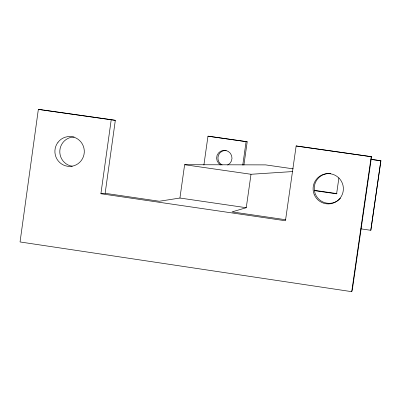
<?xml version="1.0" encoding="UTF-8"?>
<svg xmlns="http://www.w3.org/2000/svg" width="401" height="401" viewBox="0 0 401 401"><rect width="100%" height="100%" fill="white"/><g stroke="black" fill="none" stroke-linecap="round" stroke-linejoin="round"><path stroke-width="0.6" d="M38.356 109.333L20.05 241.958L351.727 291.667L352.314 289.798L371.521 156.726L296.149 145.934L285.452 220.756L100.902 193.738L111.227 119.678L38.356 109.333L42.922 110.054M100.902 193.738L105.142 193.322L115.323 120.345L111.227 119.678M105.142 193.322L159.302 201.247L179.929 198.034L184.625 164.716L265.622 164.891L293.216 168.846M203.888 165.087L207.974 136.175L247.206 141.774L243.888 165.117M242.76 165.117L246.099 141.593M285.778 219.753L232.049 211.893L246.259 207.718L251.011 174.275L292.474 171.578M314.469 190.635L336.604 193.833L338.895 177.909M351.727 291.667L371.231 156.596M360.905 228.856L370.815 230.304L380.87 160.756L371.04 159.357M380.87 160.756L370.815 230.304M336.604 193.833L337.02 193.613L314.143 190.31M43.493 110.145L115.323 120.345M297.552 146.22L371.521 156.726M247.206 141.774L207.974 136.175M371.035 159.377L380.95 160.786M184.625 164.716L251.011 174.275M179.929 198.034L246.259 207.718M296.149 145.934L297.081 146.124M222.119 164.971A7.684 7.639 -89.6 0 1 226.154 150.45M220.826 164.966A7.744 7.699 -89.6 0 1 218.35 153.147A7.744 7.699 -89.6 0 1 230.359 153.277A7.744 7.699 -89.6 0 1 227.628 165.042M72.255 166.24A14.712 14.491 87.9 0 1 59.824 150.701A14.712 14.491 87.9 0 1 74.135 136.962M340.544 198.084A14.932 14.922 28 0 1 315.301 193.959A14.932 14.922 28 0 1 330.72 173.573M314.158 194.38A15.158 15.148 30.3 0 0 340.138 198.144A15.158 15.148 30.3 0 0 330.399 173.773A15.158 15.148 30.3 0 0 314.158 194.38M58.02 142.255A14.932 14.702 87.8 0 0 67.533 166.255A14.932 14.702 87.8 0 0 83.238 145.914A14.932 14.702 87.8 0 0 58.02 142.255"/></g></svg>
